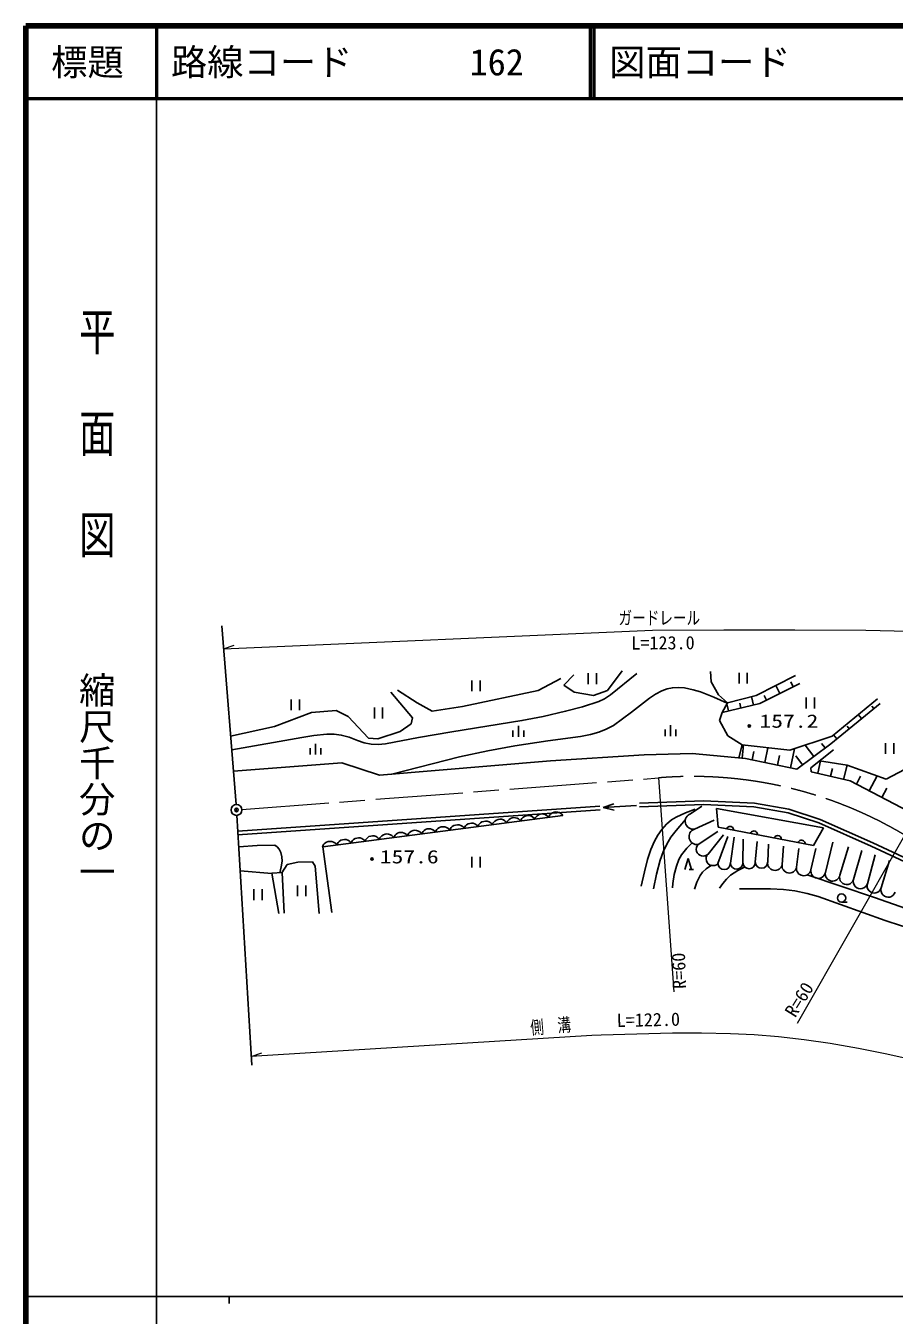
# Model space of a CAD drawing. Units: millimetres, scale not verified. Extents: x 40000 to 680000, y 20000 to 380000.
# Drawn here: x 40000 to 159640, y 202409 to 380000 of the extents above; entities that cross this region are included whole.
import ezdxf
from ezdxf.enums import TextEntityAlignment as Align

# ---------------------------------------------------------------- set-up
doc = ezdxf.new("R2010")
doc.units = ezdxf.units.MM
doc.header["$LTSCALE"] = 1000
doc.header["$PDMODE"] = 32
doc.header["$PDSIZE"] = 500
doc.linetypes.add('CHAIN', pattern=[18.5, 12, -1.5, 3.5, -1.5])
for name, color, linetype, lineweight in [('M-BGD', 7, 'Continuous', 25), ('M-BMK', 2, 'CHAIN', 13), ('M-BMK-OTRS', 5, 'Continuous', 25), ('M-BMK-SRVR', 3, 'Continuous', 25), ('M-STR-HTXT', 7, 'Continuous', 13), ('M-TTL', 2, 'Continuous', 140), ('M-TTL-BAND', 7, 'Continuous', 25), ('M-TTL-LINE', 7, 'Continuous', 50)]:
    doc.layers.add(name, color=color, linetype=linetype, lineweight=lineweight)
doc.layers.add('M-OTRS', color=6, linetype='Continuous')
doc.layers.add('M-TTL-TXT', color=7, linetype='Continuous')
doc.styles.add('@ＭＳ ゴシック', font='')
doc.styles.add('ＭＳ ゴシック', font='')
doc.styles.get('@ＭＳ ゴシック').set_extended_font_data('@MS Gothic')
doc.styles.get('ＭＳ ゴシック').set_extended_font_data('MS Gothic')

msp = doc.modelspace()

# ---------------------------------------------------------------- linework, layer by layer
at = {"layer": 'M-BGD'}
for p, q in [((101438, 289840), (101438, 288340)), ((102578, 288340), (102578, 289840)), ((113690, 290083), (110590, 288462)), ((114119, 289177), (115502, 290608)), ((117473, 290824), (117473, 289324)), ((118613, 289324), (118613, 290824)), ((122178, 291180), (120128, 288462)), ((134417, 289634), (134344, 291050)), ((135418, 287876), (134417, 289634)), ((138261, 290899), (138261, 289399)), ((139401, 289399), (139401, 290899)), ((146056, 290526), (140623, 287779)), ((145715, 288964), (145381, 289629)), ((90282, 288224), (93263, 284684)), ((93915, 286733), (91214, 288503)), ((110590, 288462), (100155, 286268)), ((115550, 288223), (114119, 289177)), ((118220, 287746), (115550, 288223)), ((120128, 288462), (118220, 287746)), ((136656, 286772), (135418, 287876)), ((140623, 287779), (136656, 286772)), ((141112, 286650), (146635, 289427)), ((142032, 287112), (141701, 287772)), ((143874, 288038), (143319, 289142)), ((76552, 287232), (76552, 285732)), ((77692, 285732), (77692, 287232)), ((88026, 286115), (88026, 284615)), ((89166, 284615), (89166, 286115)), ((95964, 285616), (93915, 286733)), ((100155, 286268), (95964, 285616)), ((136656, 286772), (135923, 285429)), ((135923, 285429), (141112, 286650)), ((136788, 285632), (136561, 286598)), ((138517, 286039), (138357, 286721)), ((140247, 286446), (139972, 287614)), ((147500, 287472), (147500, 285972)), ((148640, 285972), (148640, 287472)), ((157702, 286656), (150894, 281114)), ((151074, 282173), (157321, 287323)), ((156851, 285963), (156567, 286312)), ((79385, 285429), (74263, 283474)), ((82738, 285709), (79385, 285429)), ((84415, 284871), (82738, 285709)), ((87209, 281890), (84415, 284871)), ((93263, 284684), (93076, 283846)), ((135579, 284334), (135923, 285429)), ((136736, 282194), (135579, 284334)), ((155149, 284578), (154684, 285149)), ((74263, 283474), (68215, 282170)), ((91586, 282822), (88513, 281797)), ((93076, 283846), (91586, 282822)), ((107109, 282961), (107109, 282061)), ((107859, 283561), (107859, 282061)), ((108609, 282961), (108609, 282061)), ((128065, 283077), (128065, 282177)), ((128815, 283677), (128815, 282177)), ((129565, 283077), (129565, 282177)), ((153447, 283192), (153173, 283529)), ((79918, 281116), (79918, 279616)), ((88513, 281797), (87209, 281890)), ((138675, 280981), (136736, 282194)), ((138230, 279184), (138675, 280981)), ((138675, 280981), (145256, 280218)), ((138703, 279142), (138864, 280959)), ((145256, 280218), (151074, 282173)), ((146224, 277635), (150894, 281114)), ((148559, 279375), (147395, 280937)), ((150116, 280535), (149645, 281166)), ((151745, 281807), (151297, 282357)), ((158453, 281213), (158453, 279713)), ((159593, 279713), (159593, 281213)), ((79168, 280516), (79168, 279616)), ((80668, 280516), (80668, 279616)), ((112292, 278769), (125173, 279577)), ((125173, 279577), (131789, 279755)), ((131789, 279755), (139175, 279100)), ((139175, 279100), (146224, 277635)), ((140056, 278917), (140288, 280032)), ((141818, 278551), (142237, 280568)), ((143581, 278185), (143852, 279490)), ((145343, 277818), (145886, 280430)), ((147003, 278215), (146077, 279458)), ((151260, 280290), (148147, 277818)), ((68601, 277349), (83538, 278475)), ((83538, 278475), (88724, 276806)), ((88724, 276806), (112292, 278769)), ((148147, 277818), (148208, 277269)), ((148208, 277269), (153560, 275994)), ((149100, 277057), (149504, 278752)), ((149354, 278776), (153157, 278166)), ((150884, 276631), (151146, 277729)), ((152668, 276206), (153136, 278169)), ((153157, 278166), (158522, 276258)), ((158522, 276258), (162815, 278484)), ((153560, 275994), (165816, 269576)), ((154435, 275535), (155012, 276636)), ((156186, 274618), (157277, 276701)), ((157937, 273702), (158626, 275018)), ((69206, 269055), (119092, 272529)), ((69235, 268556), (119126, 272030)), ((113039, 271724), (112801, 271693)), ((113282, 271715), (113039, 271724)), ((113536, 271627), (113282, 271715)), ((119549, 272313), (121019, 272829)), ((124139, 272611), (119549, 272313)), ((121073, 271991), (119549, 272313)), ((133364, 273231), (124554, 272926)), ((133362, 272730), (124572, 272426)), ((131595, 271480), (133144, 272527)), ((140318, 272435), (133362, 272730)), ((140371, 272933), (133364, 273231)), ((135176, 272196), (149878, 269554)), ((135176, 272196), (135400, 269627)), ((145025, 271620), (140318, 272435)), ((145145, 272107), (140371, 272933)), ((149449, 270703), (145145, 272107)), ((80917, 266933), (113989, 271243)), ((99454, 269954), (99216, 269923)), ((99697, 269945), (99454, 269954)), ((99951, 269857), (99697, 269945)), ((100938, 270078), (100727, 269936)), ((101159, 270146), (100938, 270078)), ((101386, 270175), (101159, 270146)), ((101617, 270167), (101386, 270175)), ((101857, 270083), (101617, 270167)), ((102023, 269990), (101857, 270083)), ((102151, 269892), (102023, 269990)), ((102485, 270066), (102381, 269932)), ((102628, 270206), (102485, 270066)), ((102850, 270356), (102628, 270206)), ((103083, 270427), (102850, 270356)), ((103321, 270458), (103083, 270427)), ((103564, 270449), (103321, 270458)), ((103818, 270361), (103564, 270449)), ((103992, 270263), (103818, 270361)), ((104127, 270159), (103992, 270263)), ((104271, 269976), (104127, 270159)), ((104365, 270190), (104271, 269976)), ((104468, 270325), (104365, 270190)), ((104611, 270464), (104468, 270325)), ((104834, 270614), (104611, 270464)), ((105067, 270685), (104834, 270614)), ((105305, 270716), (105067, 270685)), ((105548, 270707), (105305, 270716)), ((105801, 270619), (105548, 270707)), ((105975, 270521), (105801, 270619)), ((106110, 270418), (105975, 270521)), ((106255, 270235), (106110, 270418)), ((106343, 270438), (106255, 270235)), ((106441, 270566), (106343, 270438)), ((106577, 270698), (106441, 270566)), ((106789, 270841), (106577, 270698)), ((107010, 270908), (106789, 270841)), ((107236, 270938), (107010, 270908)), ((107467, 270929), (107236, 270938)), ((107708, 270846), (107467, 270929)), ((107873, 270752), (107708, 270846)), ((108001, 270654), (107873, 270752)), ((108139, 270480), (108001, 270654)), ((108232, 270694), (108139, 270480)), ((108335, 270829), (108232, 270694)), ((108479, 270968), (108335, 270829)), ((108701, 271118), (108479, 270968)), ((108934, 271189), (108701, 271118)), ((109172, 271220), (108934, 271189)), ((109415, 271211), (109172, 271220)), ((109668, 271123), (109415, 271211)), ((109843, 271025), (109668, 271123)), ((109977, 270922), (109843, 271025)), ((110122, 270739), (109977, 270922)), ((110210, 270942), (110122, 270739)), ((110309, 271070), (110210, 270942)), ((110445, 271202), (110309, 271070)), ((110656, 271345), (110445, 271202)), ((110877, 271412), (110656, 271345)), ((111103, 271442), (110877, 271412)), ((111334, 271433), (111103, 271442)), ((111575, 271350), (111334, 271433)), ((111741, 271256), (111575, 271350)), ((111868, 271158), (111741, 271256)), ((112006, 270984), (111868, 271158)), ((112099, 271198), (112006, 270984)), ((112203, 271333), (112099, 271198)), ((112346, 271472), (112203, 271333)), ((112568, 271622), (112346, 271472)), ((112801, 271693), (112568, 271622)), ((113710, 271529), (113536, 271627)), ((113844, 271426), (113710, 271529)), ((113989, 271243), (113844, 271426)), ((132114, 269359), (134823, 270605)), ((149269, 270236), (145025, 271620)), ((156477, 267018), (149269, 270236)), ((156686, 267473), (149449, 270703)), ((87060, 268177), (86917, 268037)), ((87282, 268327), (87060, 268177)), ((87515, 268398), (87282, 268327)), ((87753, 268429), (87515, 268398)), ((87996, 268420), (87753, 268429)), ((88250, 268332), (87996, 268420)), ((88424, 268234), (88250, 268332)), ((88558, 268130), (88424, 268234)), ((88900, 268296), (88796, 268161)), ((89043, 268435), (88900, 268296)), ((89265, 268585), (89043, 268435)), ((89498, 268656), (89265, 268585)), ((89736, 268687), (89498, 268656)), ((89979, 268678), (89736, 268687)), ((90233, 268590), (89979, 268678)), ((90407, 268492), (90233, 268590)), ((90541, 268389), (90407, 268492)), ((90686, 268206), (90541, 268389)), ((90775, 268409), (90686, 268206)), ((90873, 268537), (90775, 268409)), ((91009, 268669), (90873, 268537)), ((91220, 268812), (91009, 268669)), ((91442, 268879), (91220, 268812)), ((91668, 268909), (91442, 268879)), ((91899, 268900), (91668, 268909)), ((92140, 268817), (91899, 268900)), ((92305, 268723), (92140, 268817)), ((92433, 268625), (92305, 268723)), ((92570, 268451), (92433, 268625)), ((92664, 268665), (92570, 268451)), ((92767, 268800), (92664, 268665)), ((92910, 268939), (92767, 268800)), ((93133, 269089), (92910, 268939)), ((93365, 269160), (93133, 269089)), ((93603, 269191), (93365, 269160)), ((93847, 269182), (93603, 269191)), ((94100, 269094), (93847, 269182)), ((94274, 268996), (94100, 269094)), ((94409, 268893), (94274, 268996)), ((94554, 268710), (94409, 268893)), ((94642, 268913), (94554, 268710)), ((94740, 269041), (94642, 268913)), ((94876, 269173), (94740, 269041)), ((95088, 269316), (94876, 269173)), ((95309, 269383), (95088, 269316)), ((95535, 269413), (95309, 269383)), ((95766, 269404), (95535, 269413)), ((96007, 269321), (95766, 269404)), ((96172, 269227), (96007, 269321)), ((96300, 269129), (96172, 269227)), ((96438, 268955), (96300, 269129)), ((96531, 269169), (96438, 268955)), ((96634, 269304), (96531, 269169)), ((96777, 269443), (96634, 269304)), ((97000, 269593), (96777, 269443)), ((97233, 269664), (97000, 269593)), ((97471, 269695), (97233, 269664)), ((97714, 269686), (97471, 269695)), ((97967, 269598), (97714, 269686)), ((98142, 269500), (97967, 269598)), ((98276, 269397), (98142, 269500)), ((98421, 269214), (98276, 269397)), ((98514, 269428), (98421, 269214)), ((98618, 269562), (98514, 269428)), ((98761, 269702), (98618, 269562)), ((98983, 269852), (98761, 269702)), ((99216, 269923), (98983, 269852)), ((100125, 269759), (99951, 269857)), ((100259, 269655), (100125, 269759)), ((100404, 269472), (100259, 269655)), ((100493, 269675), (100404, 269472)), ((100591, 269803), (100493, 269675)), ((100727, 269936), (100591, 269803)), ((102288, 269718), (102151, 269892)), ((102381, 269932), (102288, 269718)), ((132632, 267238), (135341, 269048)), ((133990, 265926), (136104, 268591)), ((135349, 264613), (136715, 268346)), ((148535, 267088), (135400, 269627)), ((136613, 269514), (136551, 269404)), ((136691, 269601), (136613, 269514)), ((136808, 269680), (136691, 269601)), ((136917, 269720), (136808, 269680)), ((137043, 269737), (136917, 269720)), ((137200, 269707), (137043, 269737)), ((137065, 264674), (137569, 268255)), ((137310, 269644), (137200, 269707)), ((137397, 269567), (137310, 269644)), ((137476, 269449), (137397, 269567)), ((137516, 269340), (137476, 269449)), ((137533, 269214), (137516, 269340)), ((139897, 268880), (139835, 268769)), ((139975, 268966), (139897, 268880)), ((140092, 269046), (139975, 268966)), ((140201, 269086), (140092, 269046)), ((140327, 269102), (140201, 269086)), ((140484, 269072), (140327, 269102)), ((140594, 269010), (140484, 269072)), ((140681, 268932), (140594, 269010)), ((140760, 268815), (140681, 268932)), ((140800, 268705), (140760, 268815)), ((140816, 268580), (140800, 268705)), ((143181, 268245), (143118, 268135)), ((143258, 268332), (143181, 268245)), ((143376, 268411), (143258, 268332)), ((143485, 268451), (143376, 268411)), ((143611, 268467), (143485, 268451)), ((143768, 268437), (143611, 268467)), ((143878, 268375), (143768, 268437)), ((143965, 268297), (143878, 268375)), ((144044, 268180), (143965, 268297)), ((144084, 268070), (144044, 268180)), ((149878, 269554), (148535, 267088)), ((80963, 267140), (80869, 266926)), ((82163, 257874), (80917, 266933)), ((81066, 267275), (80963, 267140)), ((81209, 267414), (81066, 267275)), ((81432, 267564), (81209, 267414)), ((81664, 267635), (81432, 267564)), ((81902, 267666), (81664, 267635)), ((82146, 267657), (81902, 267666)), ((82399, 267569), (82146, 267657)), ((82573, 267471), (82399, 267569)), ((82708, 267368), (82573, 267471)), ((82853, 267185), (82708, 267368)), ((82946, 267399), (82853, 267185)), ((83049, 267533), (82946, 267399)), ((83192, 267673), (83049, 267533)), ((83415, 267823), (83192, 267673)), ((83648, 267894), (83415, 267823)), ((83886, 267925), (83648, 267894)), ((84129, 267916), (83886, 267925)), ((84382, 267828), (84129, 267916)), ((84556, 267730), (84382, 267828)), ((84691, 267626), (84556, 267730)), ((84836, 267443), (84691, 267626)), ((84924, 267646), (84836, 267443)), ((85023, 267774), (84924, 267646)), ((85159, 267907), (85023, 267774)), ((85370, 268049), (85159, 267907)), ((85591, 268117), (85370, 268049)), ((85817, 268146), (85591, 268117)), ((86048, 268138), (85817, 268146)), ((86289, 268054), (86048, 268138)), ((86455, 267961), (86289, 268054)), ((86582, 267863), (86455, 267961)), ((86720, 267689), (86582, 267863)), ((86813, 267903), (86720, 267689)), ((86917, 268037), (86813, 267903)), ((88703, 267947), (88558, 268130)), ((88796, 268161), (88703, 267947)), ((138782, 264735), (138821, 267980)), ((140499, 264796), (140743, 267644)), ((142215, 264857), (142341, 267306)), ((144100, 267945), (144084, 268070)), ((144201, 264488), (144386, 267001)), ((146187, 264118), (146491, 266696)), ((146464, 267610), (146402, 267500)), ((146542, 267697), (146464, 267610)), ((146659, 267776), (146542, 267697)), ((146769, 267816), (146659, 267776)), ((146894, 267833), (146769, 267816)), ((147052, 267802), (146894, 267833)), ((147162, 267740), (147052, 267802)), ((147249, 267662), (147162, 267740)), ((147328, 267545), (147249, 267662)), ((147368, 267435), (147328, 267545)), ((147384, 267310), (147368, 267435)), ((148173, 263749), (148851, 266689)), ((150159, 263379), (151170, 267574)), ((152145, 263010), (153337, 266933)), ((154048, 262426), (155199, 266414)), ((168680, 261288), (156477, 267018)), ((168874, 261750), (156686, 267473)), ((76029, 264497), (77463, 264802)), ((77463, 264802), (79478, 264863)), ((79478, 264863), (79874, 264253)), ((101438, 265550), (101438, 264050)), ((102578, 264050), (102578, 265550)), ((130808, 263807), (131258, 265307)), ((131258, 265307), (131708, 263807)), ((155951, 261843), (157030, 265834)), ((157854, 261259), (158983, 265040)), ((69530, 263630), (73900, 263263)), ((73891, 263313), (75322, 263361)), ((74845, 257734), (73891, 263313)), ((75296, 263360), (76029, 264497)), ((75322, 263361), (75608, 257782)), ((79874, 264253), (80424, 257722)), ((131408, 263807), (132008, 263807)), ((71410, 261079), (71410, 259579)), ((72550, 259579), (72550, 261079)), ((77446, 261601), (77446, 260101)), ((78586, 260101), (78586, 261601)), ((152386, 259298), (153136, 259298))]:
    msp.add_line(p, q, dxfattribs=at)
for points in [[(68368, 280259), (78014, 281959), (79661, 282244), (81476, 282438), (82472, 282434), (83452, 282313), (84553, 282007), (85685, 281581), (86632, 281261), (87588, 281073), (88568, 281035), (89563, 281115), (94122, 281986), (98713, 282760), (108357, 284318), (111276, 284887), (114374, 285597), (116689, 286220), (118956, 286948), (119720, 287306), (120556, 287849), (124194, 290789)], [(136616, 286699), (134810, 287521), (132932, 288255), (131938, 288561), (130740, 288812), (129948, 288879), (129095, 288832), (128351, 288670), (127631, 288407), (126758, 287960), (125910, 287411), (123449, 285449), (120986, 283651), (119937, 283104), (118951, 282706), (117804, 282381), (116420, 282118), (111920, 281523), (107358, 280813), (103634, 280124), (99743, 279298), (90430, 276948)], [(132220, 272093), (130870, 271589), (129603, 271001), (128977, 270615), (128249, 270018), (127618, 269323), (127074, 268541), (126606, 267683), (126129, 266567), (125667, 265171), (125226, 263489), (124781, 261507)], [(126498, 261125), (126891, 263137), (127394, 265091), (127793, 266213), (128295, 267282), (128878, 268228), (129599, 269182), (130885, 270662)], [(69334, 266912), (71899, 267088), (74330, 267155), (74650, 266912), (74913, 266584), (75138, 266137), (75281, 265558), (75301, 264962), (75194, 264149), (75015, 263351)], [(131791, 267467), (131083, 266740), (130336, 265812), (129982, 265191), (129624, 264277), (129339, 263104), (129150, 261881), (129073, 261268)], [(132125, 261077), (132468, 262053), (132903, 262955), (133246, 263430), (133753, 263909), (134461, 264415)], [(138992, 264129), (138089, 263667), (137089, 263014), (136520, 262472), (136013, 261852), (135558, 261221)], [(147649, 263048), (156911, 259919), (161261, 258418), (165829, 256954), (168718, 256129), (171824, 255357), (174369, 254830), (177025, 254390), (183153, 253644)], [(175465, 252691), (173359, 253342), (171038, 253946), (167054, 254590), (162965, 255375), (160659, 256016), (158376, 256759), (149166, 260070), (147627, 260495), (145956, 260837), (144378, 261035), (142585, 261147), (138337, 261142)]]:
    msp.add_lwpolyline(points, dxfattribs=at)
for centre, radius in [((139671, 283557), 150), ((139671, 283557), 90), ((139671, 283557), 30), ((87692, 265246), 150), ((87692, 265246), 90), ((87692, 265246), 30), ((152386, 259868), 570)]:
    msp.add_circle(centre, radius, dxfattribs=at)
for centre, radius, start, end in [((131947, 270442), 1096, 108.77097, 278.71887), ((132466, 268321), 1096, 108.77097, 278.71887), ((133311, 266582), 944, 135.98212, 315.98212), ((134669, 265269), 944, 135.98212, 315.98212), ((136207, 264644), 859, 182.03632, 2.03632), ((137924, 264705), 859, 182.03632, 2.03632), ((139640, 264766), 859, 182.03632, 2.03632), ((141357, 264827), 859, 182.03632, 2.03632), ((143210, 264683), 1010, 170.0282, 348.89176), ((145196, 264313), 1010, 170.0282, 348.89176), ((147182, 263944), 1010, 170.0282, 348.89176), ((149168, 263574), 1010, 170.0282, 348.89176), ((151154, 263205), 1010, 170.0282, 348.89176), ((153096, 262718), 995, 162.95413, 342.95413), ((154999, 262135), 995, 162.95413, 342.95413), ((156902, 261551), 995, 162.95413, 342.95413), ((158806, 260968), 995, 162.95413, 342.95413)]:
    msp.add_arc(centre, radius, start, end, dxfattribs=at)
at = {"layer": 'M-BMK'}
msp.add_line((69777, 272063), (127151, 276414), dxfattribs=at)
msp.add_arc((131831, 219542), 57064, 59.12298, 94.70517, dxfattribs=at)
at = {"layer": 'M-BMK-OTRS'}
for p, q in [((66998, 297365), (68969, 272754)), ((69074, 271257), (71131, 236837))]:
    msp.add_line(p, q, dxfattribs=at)
at = {"layer": 'M-BMK-SRVR'}
for radius in [750, 30]:
    msp.add_circle((69029, 272006), radius, dxfattribs=at)
at = {"layer": 'M-OTRS'}
msp.add_point((69029, 272006), dxfattribs=at)
at = {"layer": 'M-STR-HTXT'}
for p, q in [((67251, 294210), (126349, 296758)), ((67251, 294210), (68727, 294707)), ((127151, 276414), (129265, 246926)), ((146313, 242635), (161117, 268518)), ((117962, 240925), (71060, 238027)), ((71060, 238027), (72534, 238531))]:
    msp.add_line(p, q, dxfattribs=at)
for points in [[(126349, 296758), (136151, 296810), (145953, 296818), (155752, 296741), (165510, 296536), (175303, 296181), (183793, 295805)], [(186627, 230860), (177128, 233654), (167609, 236262), (163129, 237370), (158638, 238376), (154722, 239153), (150795, 239827), (147251, 240334), (143695, 240737), (140326, 241015), (137084, 241183), (133096, 241274), (129096, 241263), (119270, 240975), (117962, 240925)]]:
    msp.add_lwpolyline(points, dxfattribs=at)
at = {"layer": 'M-TTL'}
for p, q in [((40000, 380000), (40000, 20000)), ((680000, 380000), (40000, 380000))]:
    msp.add_line(p, q, dxfattribs=at)
at = {"layer": 'M-TTL-BAND'}
for p, q in [((58000, 370000), (58000, 20000)), ((40000, 205000), (579000, 205000)), ((68000, 205000), (68000, 204000))]:
    msp.add_line(p, q, dxfattribs=at)
at = {"layer": 'M-TTL-LINE'}
for p, q in [((58000, 380000), (58000, 370000)), ((117750, 380000), (117750, 370000)), ((118250, 380000), (118250, 370000)), ((40000, 370000), (680000, 370000))]:
    msp.add_line(p, q, dxfattribs=at)

# ---------------------------------------------------------------- texts
at = {"layer": 'M-BGD', "style": 'ＭＳ ゴシック', "width": 1.3}
for s, p in [('157.2', (141080, 282772)), ('157.6', (88774, 264087))]:
    msp.add_text(s, height=1833, dxfattribs=at).set_placement(p, align=Align.BOTTOM_LEFT)
at = {"layer": 'M-STR-HTXT', "style": 'ＭＳ ゴシック', "width": 0.75}
msp.add_text('ガードレール', height=1833, dxfattribs=at).set_placement((121657, 296979), align=Align.BOTTOM_LEFT)
at = {"layer": 'M-STR-HTXT', "style": 'ＭＳ ゴシック'}
for s, rotation, p in [('L=123.0', 0.3, (123428, 293532)), ('R=60', 92, (131531, 247402)), ('R=60', 58.1, (146469, 243000)), ('L=122.0', 1.2, (121433, 241551))]:
    msp.add_text(s, height=1833, rotation=rotation, dxfattribs=at).set_placement(p, align=Align.BOTTOM_LEFT)
at = {"layer": 'M-STR-HTXT', "style": 'ＭＳ ゴシック', "width": 0.75}
msp.add_text('側\u3000溝', height=1833, rotation=4.8, dxfattribs=at).set_placement((109627, 240528), align=Align.BOTTOM_LEFT)
at = {"layer": 'M-TTL-BAND', "style": '@ＭＳ ゴシック', "width": 1.4}
msp.add_text('平  面  図', height=3666, rotation=270, dxfattribs=at).set_placement((49777, 306475), align=Align.MIDDLE_RIGHT)
at = {"layer": 'M-TTL-BAND', "style": '@ＭＳ ゴシック'}
msp.add_text('縮尺千分の一', height=3666, rotation=270, dxfattribs=at).set_placement((49777, 261030), align=Align.MIDDLE_RIGHT)
at = {"layer": 'M-TTL-TXT', "style": 'ＭＳ ゴシック'}
msp.add_text('標題', height=3666, dxfattribs=at).set_placement((48500, 375000), align=Align.MIDDLE_CENTER)
for s, p in [('路線コード', (60000, 375000)), ('162', (101142, 375000)), ('図面コード', (120380, 375000))]:
    msp.add_text(s, height=3666, dxfattribs=at).set_placement(p, align=Align.MIDDLE_LEFT)

doc.saveas('drawing.dxf')
